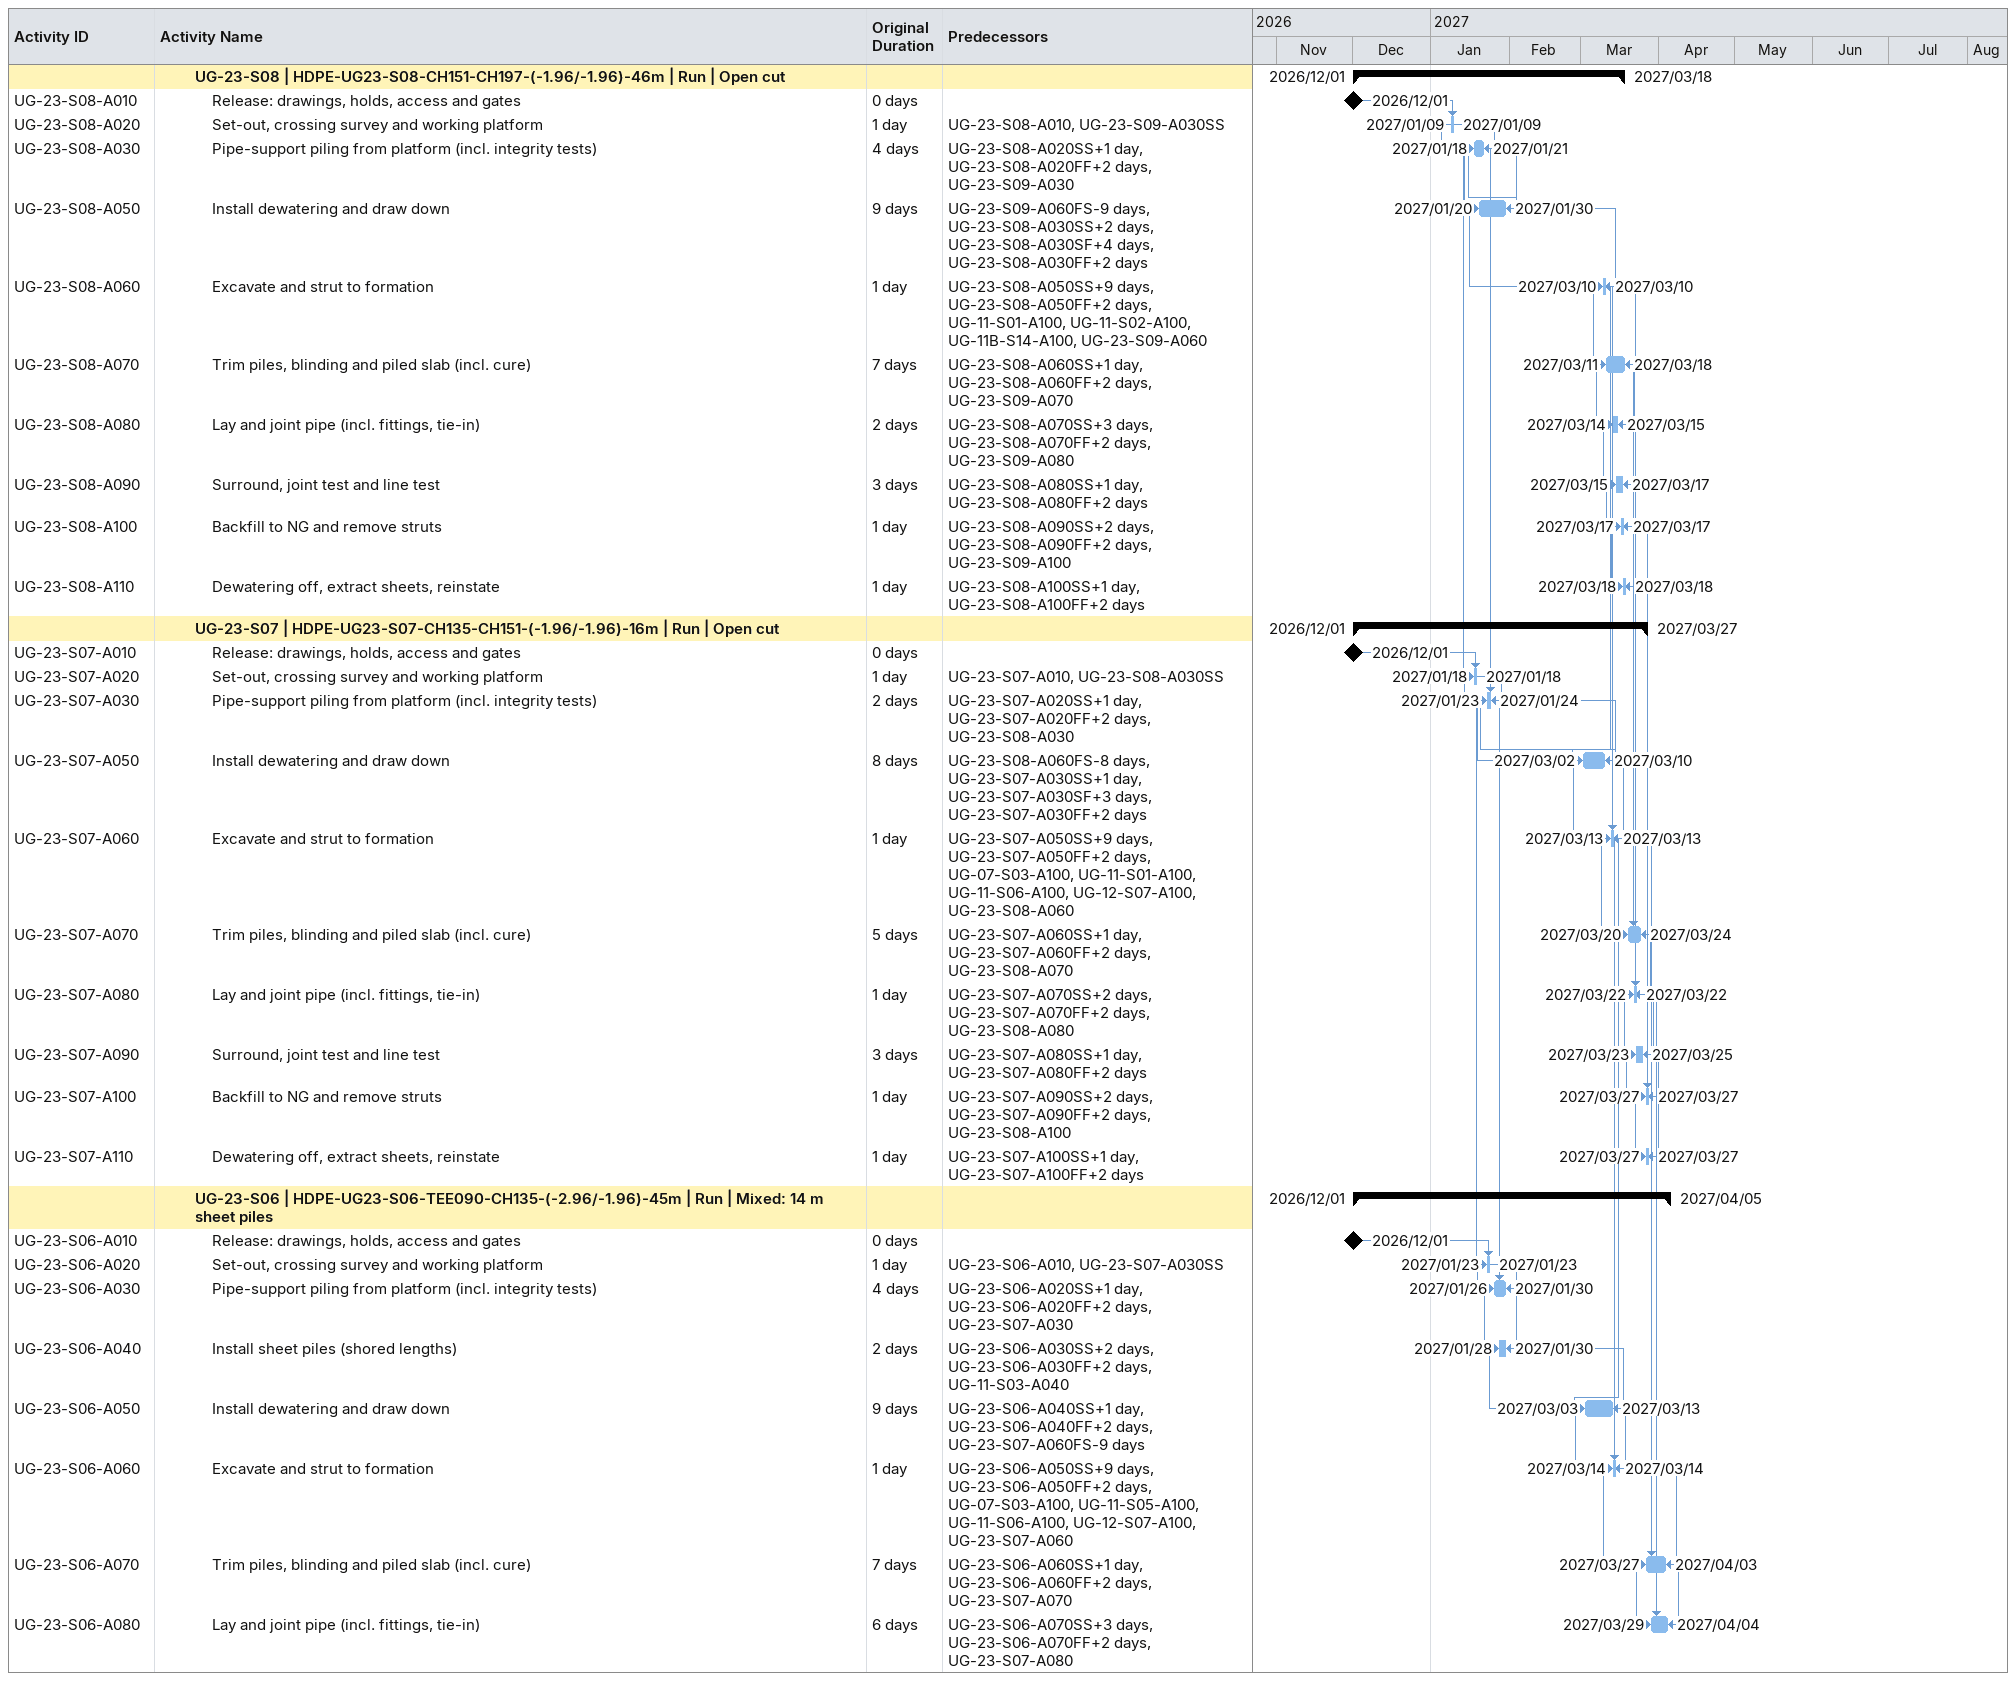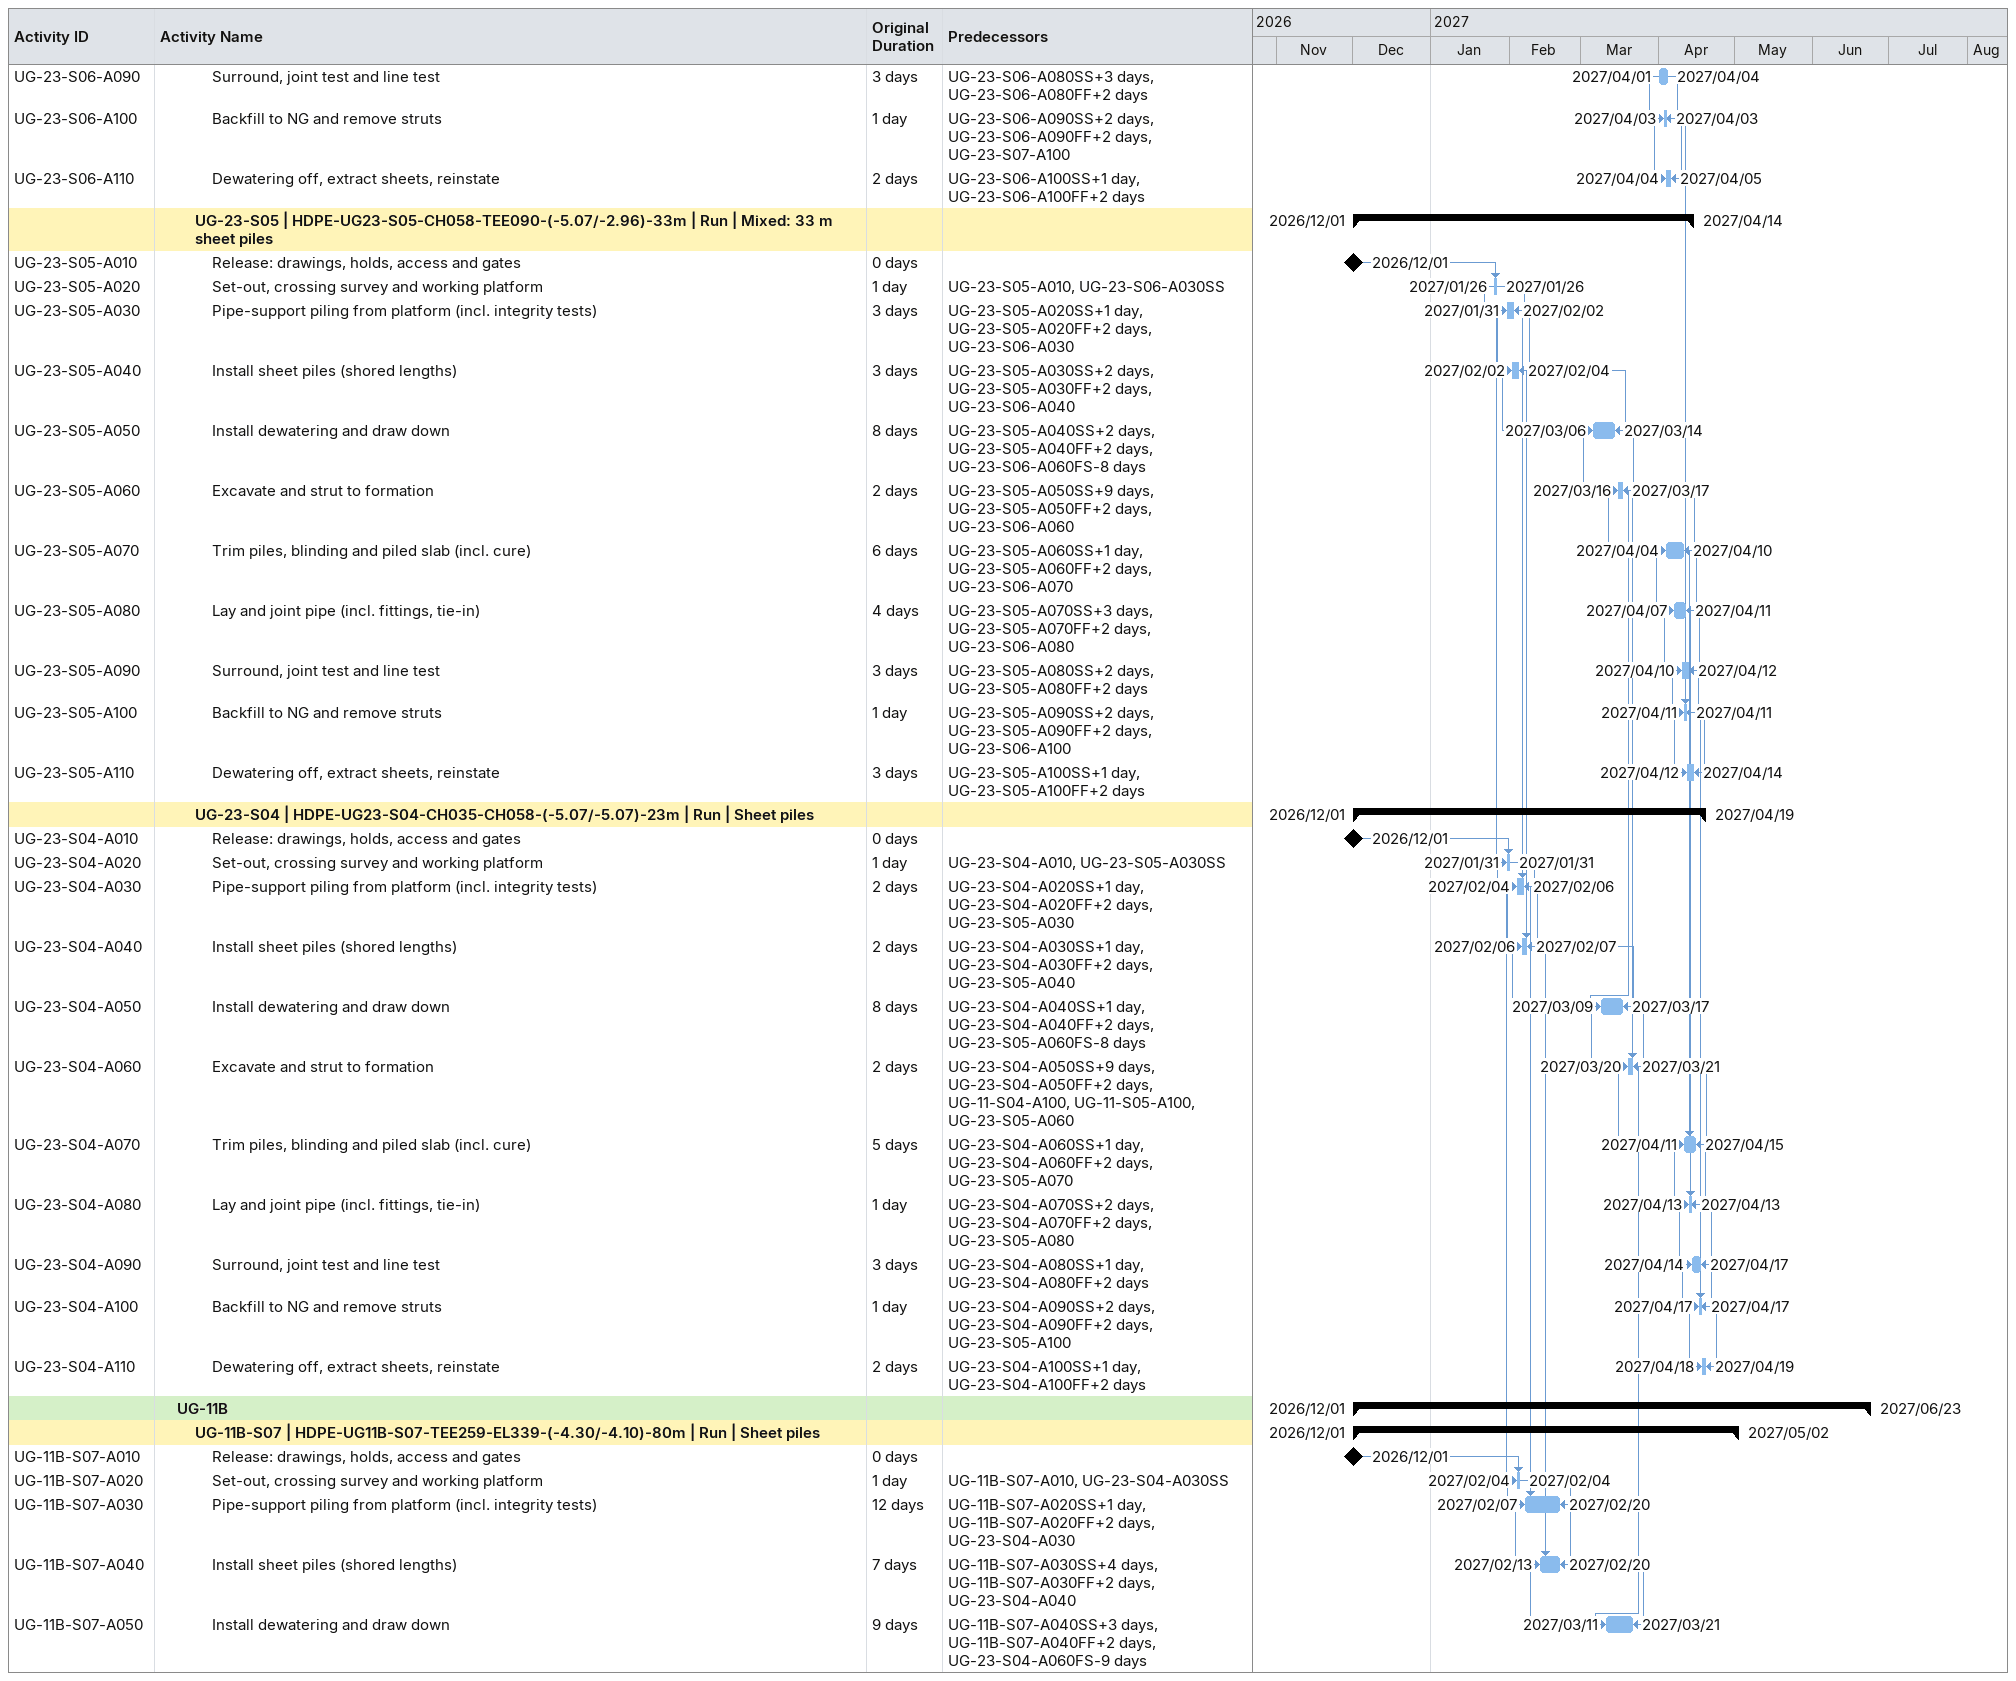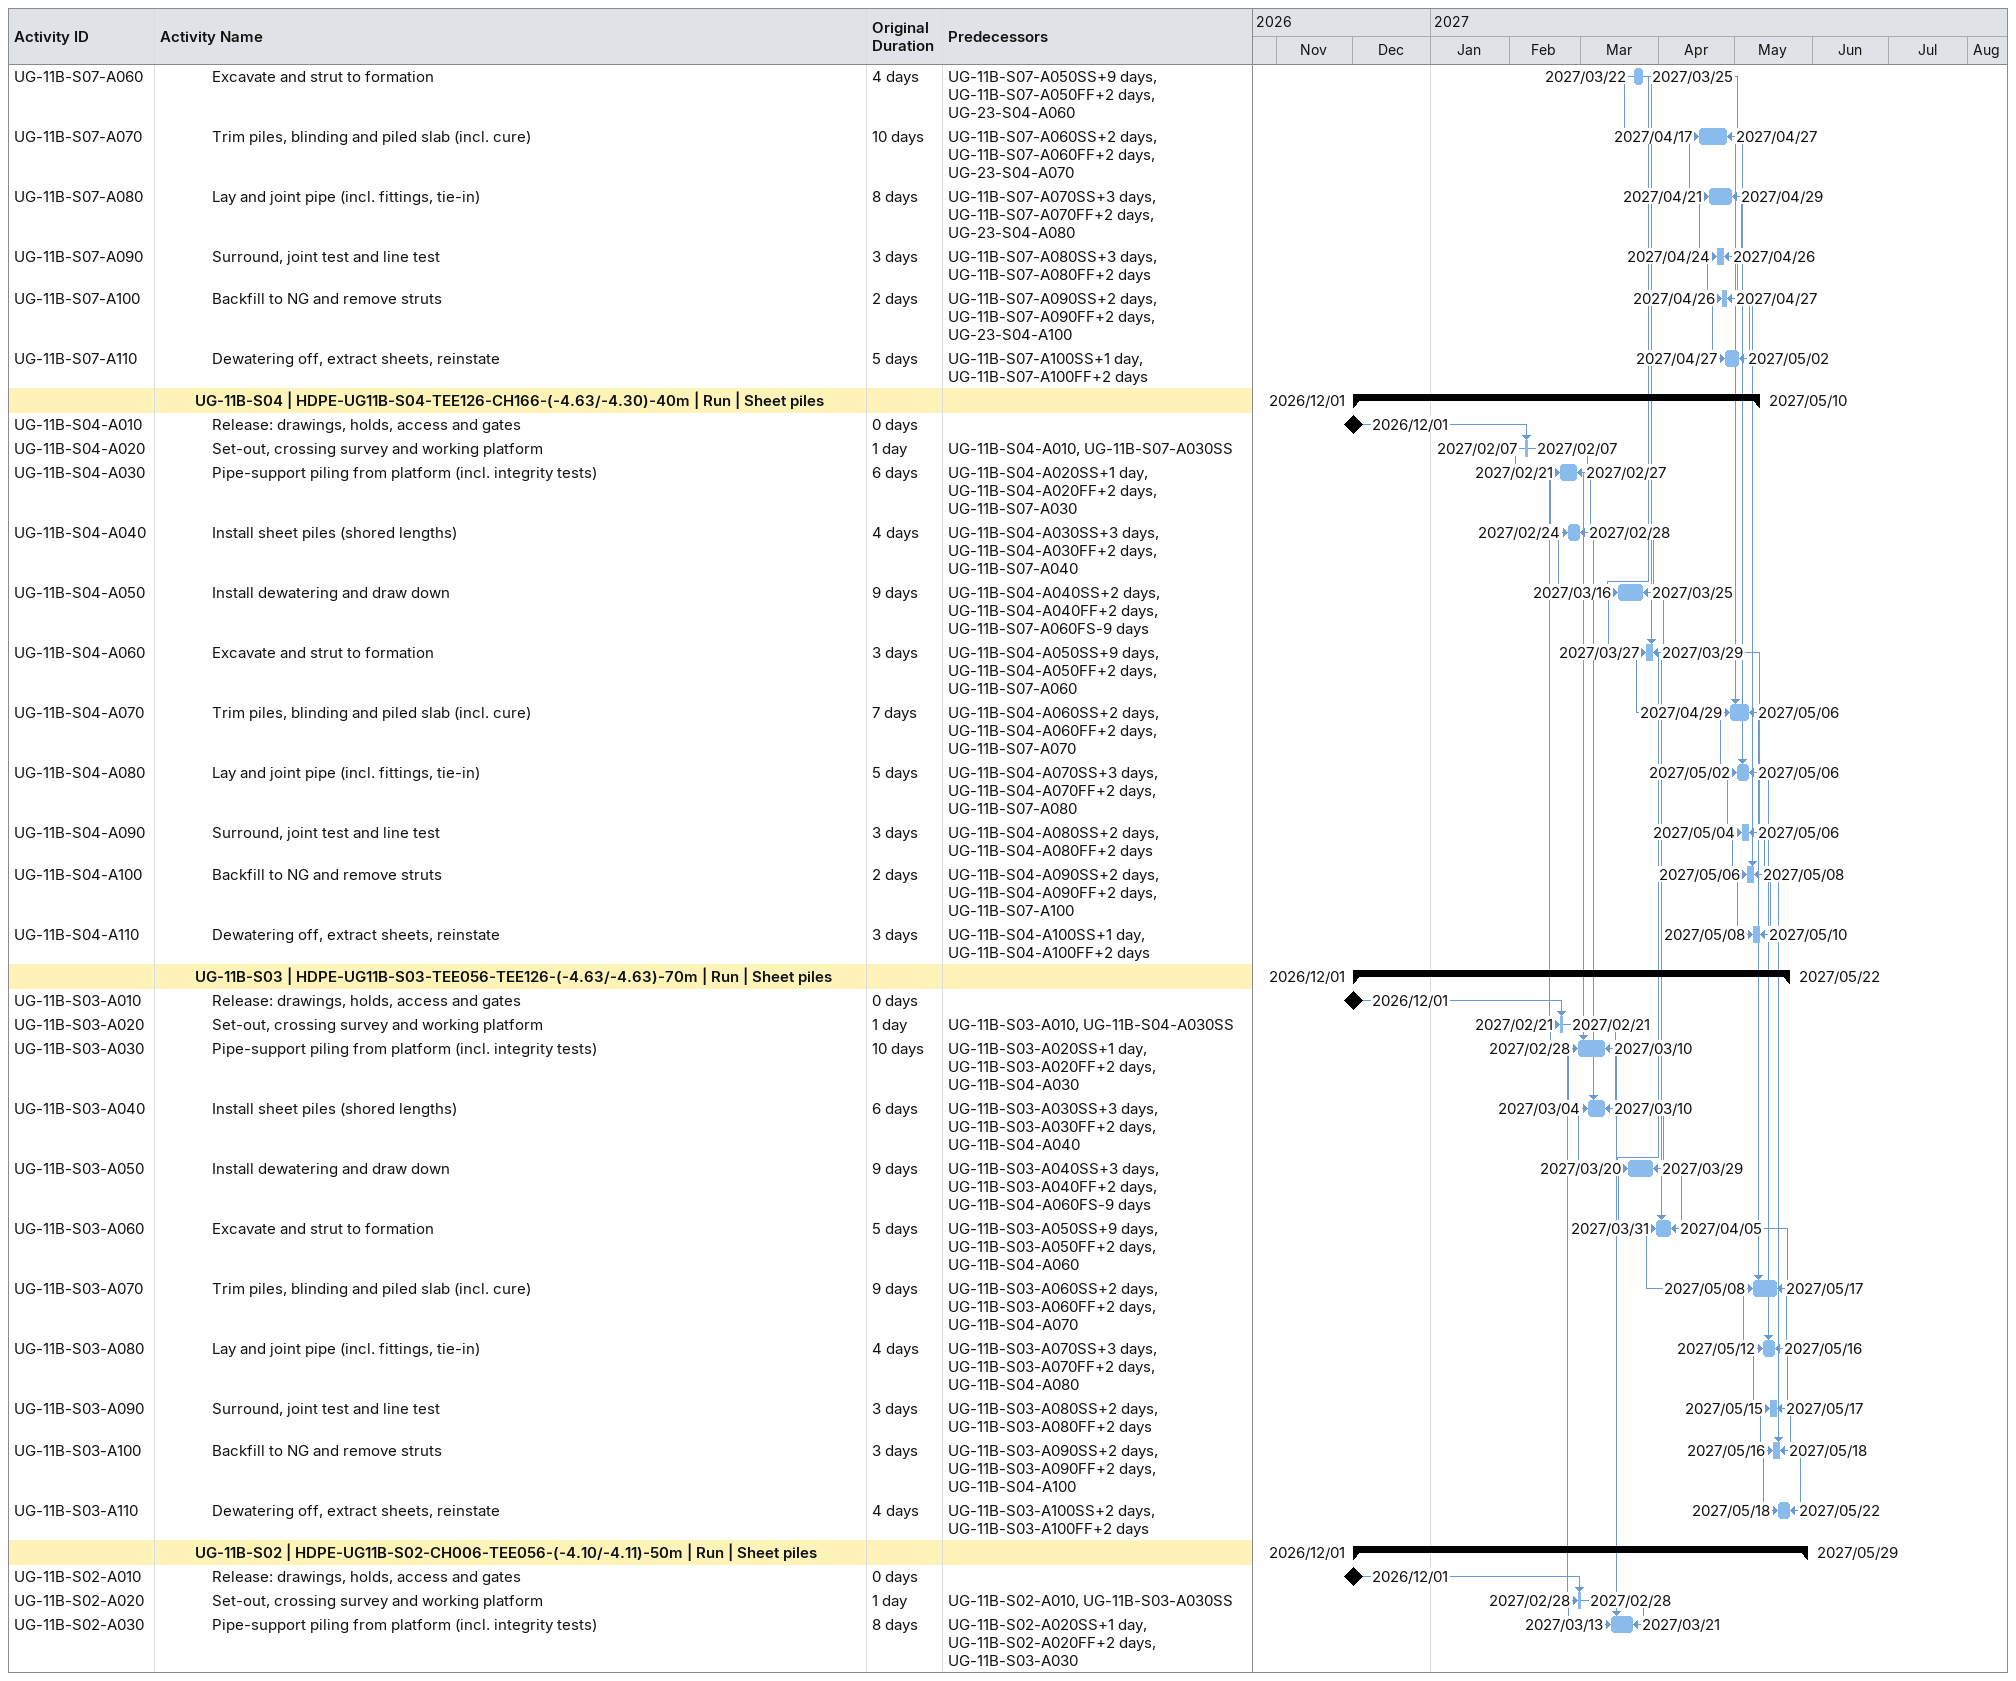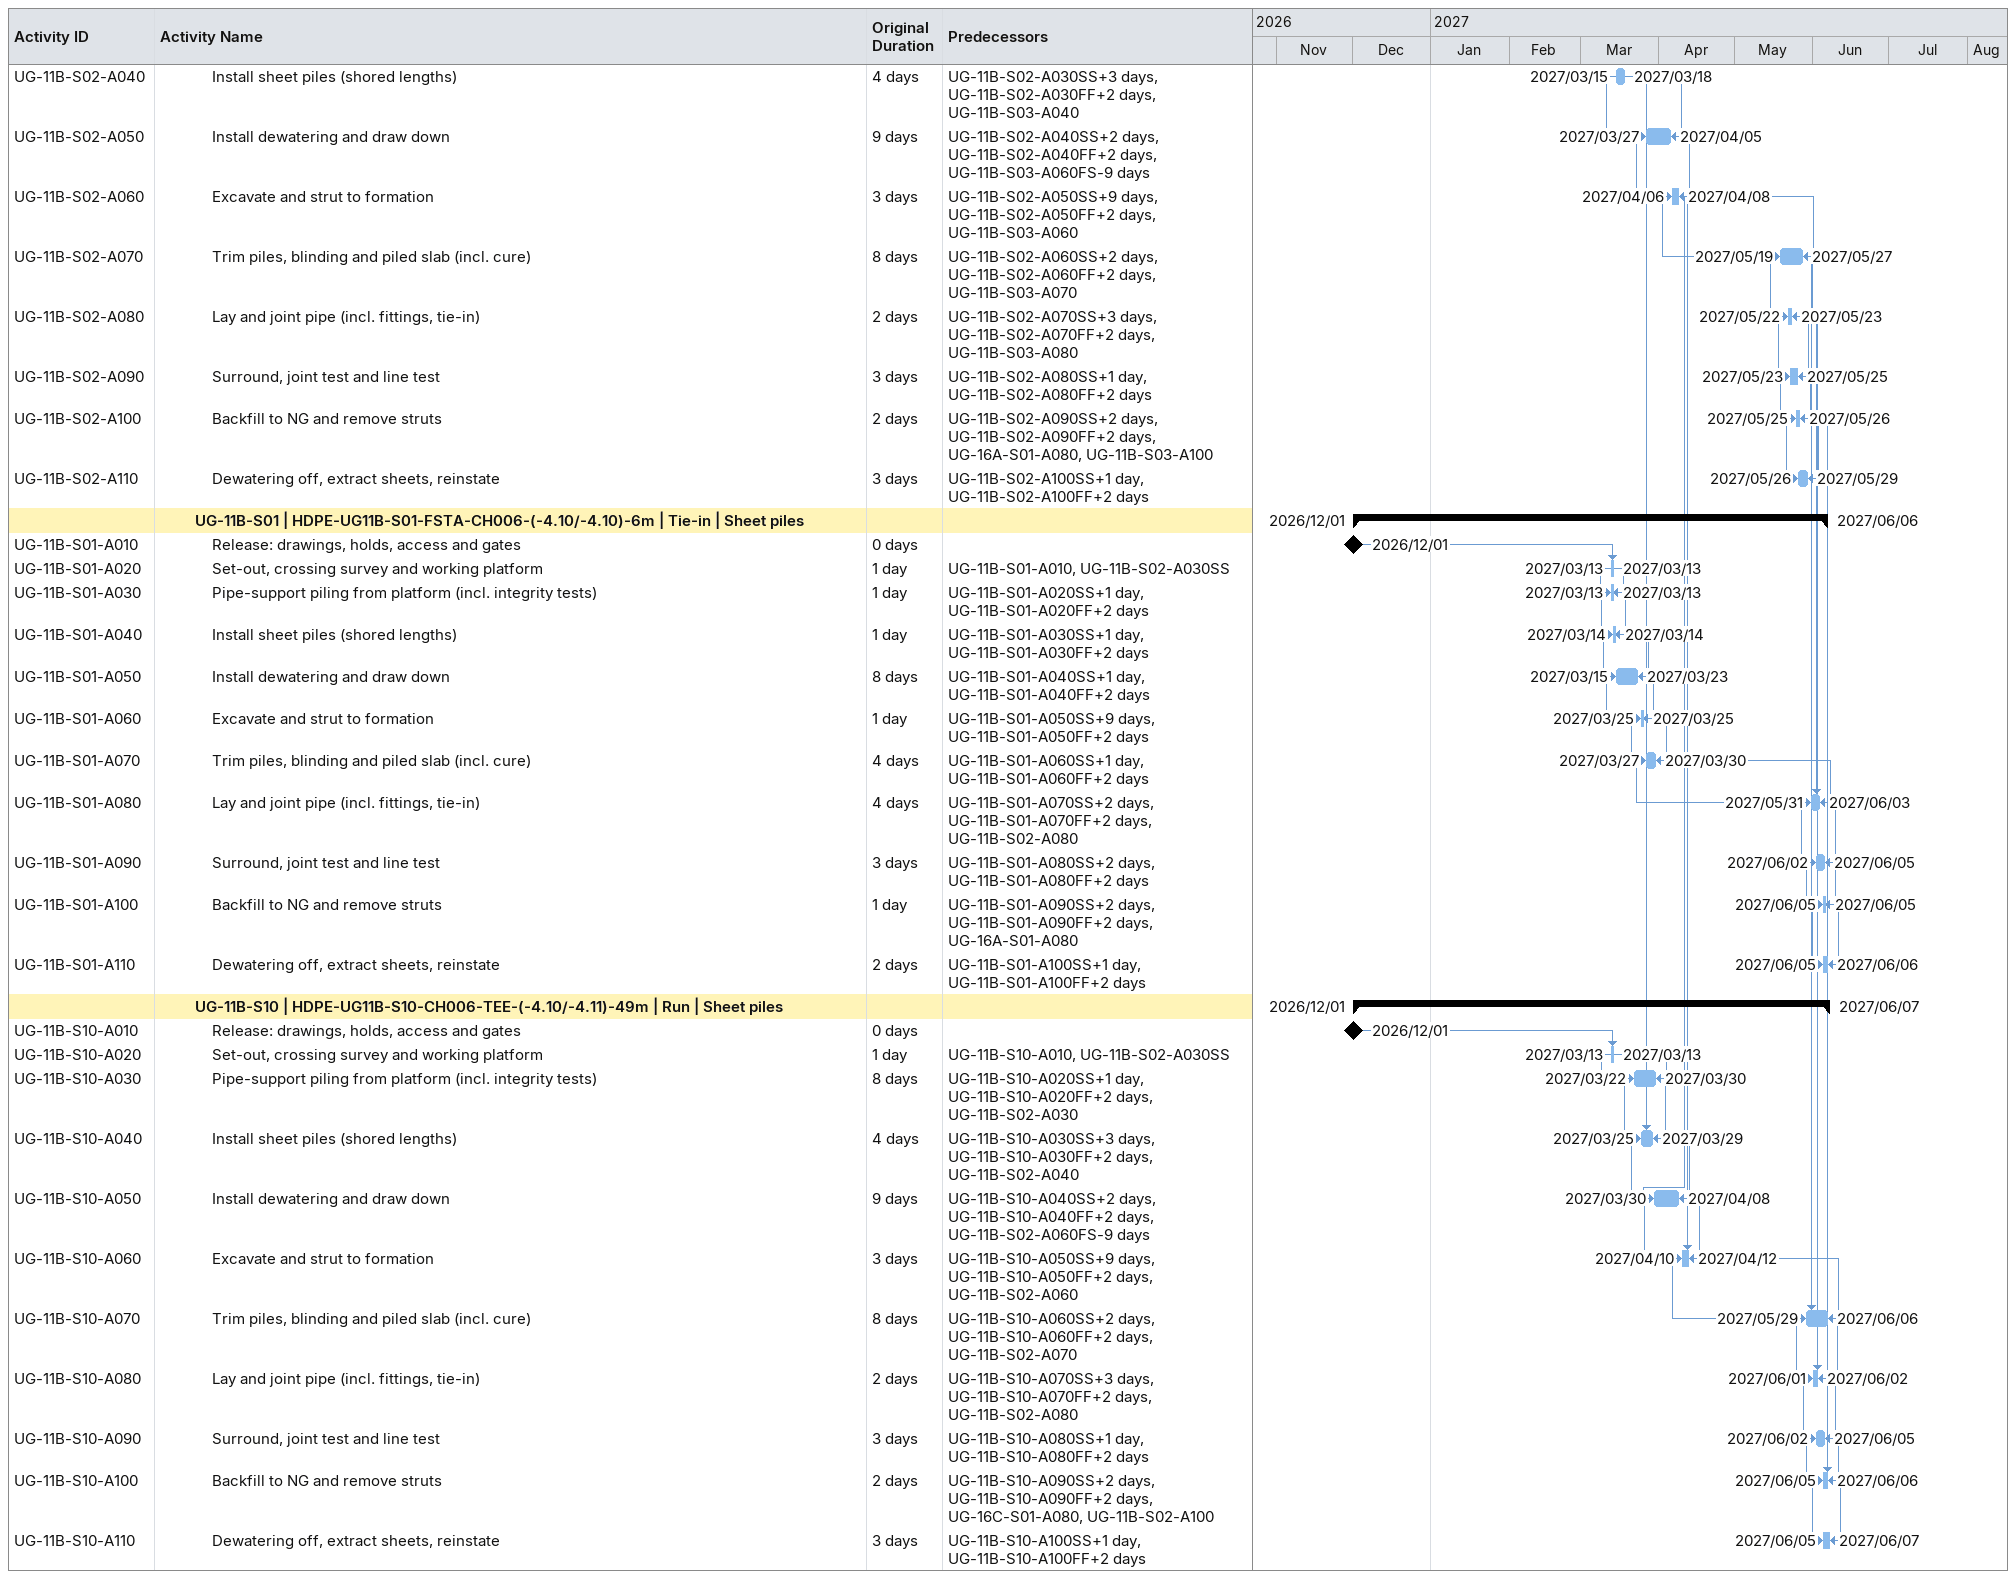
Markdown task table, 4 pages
| ID | Level | Task | Original duration | Start | Finish | Predecessors |
|---|---|---|---|---|---|---|
|  | 3 | **UG-23-S08 \| HDPE-UG23-S08-CH151-CH197-(-1.96/-1.96)-46m \| Run \| Open cut** |  | 2026-12-01 | 2027-03-18 |  |
| UG-23-S08-A010 | 4 | Release: drawings, holds, access and gates | 0d | 2026-12-01 | 2026-12-01 |  |
| UG-23-S08-A020 | 4 | Set-out, crossing survey and working platform | 1d | 2027-01-09 | 2027-01-09 | UG-23-S08-A010, UG-23-S09-A030SS |
| UG-23-S08-A030 | 4 | Pipe-support piling from platform (incl. integrity tests) | 4d | 2027-01-18 | 2027-01-21 | UG-23-S08-A020SS+1d, UG-23-S08-A020FF+2d, UG-23-S09-A030 |
| UG-23-S08-A050 | 4 | Install dewatering and draw down | 9d | 2027-01-20 | 2027-01-30 | UG-23-S09-A060FS-9d, UG-23-S08-A030SS+2d, UG-23-S08-A030SF+4d, UG-23-S08-A030FF+2d |
| UG-23-S08-A060 | 4 | Excavate and strut to formation | 1d | 2027-03-10 | 2027-03-10 | UG-23-S08-A050SS+9d, UG-23-S08-A050FF+2d, UG-11-S01-A100, UG-11-S02-A100, UG-11B-S14-A100, UG-23-S09-A060 |
| UG-23-S08-A070 | 4 | Trim piles, blinding and piled slab (incl. cure) | 7d | 2027-03-11 | 2027-03-18 | UG-23-S08-A060SS+1d, UG-23-S08-A060FF+2d, UG-23-S09-A070 |
| UG-23-S08-A080 | 4 | Lay and joint pipe (incl. fittings, tie-in) | 2d | 2027-03-14 | 2027-03-15 | UG-23-S08-A070SS+3d, UG-23-S08-A070FF+2d, UG-23-S09-A080 |
| UG-23-S08-A090 | 4 | Surround, joint test and line test | 3d | 2027-03-15 | 2027-03-17 | UG-23-S08-A080SS+1d, UG-23-S08-A080FF+2d |
| UG-23-S08-A100 | 4 | Backfill to NG and remove struts | 1d | 2027-03-17 | 2027-03-17 | UG-23-S08-A090SS+2d, UG-23-S08-A090FF+2d, UG-23-S09-A100 |
| UG-23-S08-A110 | 4 | Dewatering off, extract sheets, reinstate | 1d | 2027-03-18 | 2027-03-18 | UG-23-S08-A100SS+1d, UG-23-S08-A100FF+2d |
|  | 3 | **UG-23-S07 \| HDPE-UG23-S07-CH135-CH151-(-1.96/-1.96)-16m \| Run \| Open cut** |  | 2026-12-01 | 2027-03-27 |  |
| UG-23-S07-A010 | 4 | Release: drawings, holds, access and gates | 0d | 2026-12-01 | 2026-12-01 |  |
| UG-23-S07-A020 | 4 | Set-out, crossing survey and working platform | 1d | 2027-01-18 | 2027-01-18 | UG-23-S07-A010, UG-23-S08-A030SS |
| UG-23-S07-A030 | 4 | Pipe-support piling from platform (incl. integrity tests) | 2d | 2027-01-23 | 2027-01-24 | UG-23-S07-A020SS+1d, UG-23-S07-A020FF+2d, UG-23-S08-A030 |
| UG-23-S07-A050 | 4 | Install dewatering and draw down | 8d | 2027-03-02 | 2027-03-10 | UG-23-S08-A060FS-8d, UG-23-S07-A030SS+1d, UG-23-S07-A030SF+3d, UG-23-S07-A030FF+2d |
| UG-23-S07-A060 | 4 | Excavate and strut to formation | 1d | 2027-03-13 | 2027-03-13 | UG-23-S07-A050SS+9d, UG-23-S07-A050FF+2d, UG-07-S03-A100, UG-11-S01-A100, UG-11-S06-A100, UG-12-S07-A100, UG-23-S08-A060 |
| UG-23-S07-A070 | 4 | Trim piles, blinding and piled slab (incl. cure) | 5d | 2027-03-20 | 2027-03-24 | UG-23-S07-A060SS+1d, UG-23-S07-A060FF+2d, UG-23-S08-A070 |
| UG-23-S07-A080 | 4 | Lay and joint pipe (incl. fittings, tie-in) | 1d | 2027-03-22 | 2027-03-22 | UG-23-S07-A070SS+2d, UG-23-S07-A070FF+2d, UG-23-S08-A080 |
| UG-23-S07-A090 | 4 | Surround, joint test and line test | 3d | 2027-03-23 | 2027-03-25 | UG-23-S07-A080SS+1d, UG-23-S07-A080FF+2d |
| UG-23-S07-A100 | 4 | Backfill to NG and remove struts | 1d | 2027-03-27 | 2027-03-27 | UG-23-S07-A090SS+2d, UG-23-S07-A090FF+2d, UG-23-S08-A100 |
| UG-23-S07-A110 | 4 | Dewatering off, extract sheets, reinstate | 1d | 2027-03-27 | 2027-03-27 | UG-23-S07-A100SS+1d, UG-23-S07-A100FF+2d |
|  | 3 | **UG-23-S06 \| HDPE-UG23-S06-TEE090-CH135-(-2.96/-1.96)-45m \| Run \| Mixed: 14 m sheet piles** |  | 2026-12-01 | 2027-04-05 |  |
| UG-23-S06-A010 | 4 | Release: drawings, holds, access and gates | 0d | 2026-12-01 | 2026-12-01 |  |
| UG-23-S06-A020 | 4 | Set-out, crossing survey and working platform | 1d | 2027-01-23 | 2027-01-23 | UG-23-S06-A010, UG-23-S07-A030SS |
| UG-23-S06-A030 | 4 | Pipe-support piling from platform (incl. integrity tests) | 4d | 2027-01-26 | 2027-01-30 | UG-23-S06-A020SS+1d, UG-23-S06-A020FF+2d, UG-23-S07-A030 |
| UG-23-S06-A040 | 4 | Install sheet piles (shored lengths) | 2d | 2027-01-28 | 2027-01-30 | UG-23-S06-A030SS+2d, UG-23-S06-A030FF+2d, UG-11-S03-A040 |
| UG-23-S06-A050 | 4 | Install dewatering and draw down | 9d | 2027-03-03 | 2027-03-13 | UG-23-S06-A040SS+1d, UG-23-S06-A040FF+2d, UG-23-S07-A060FS-9d |
| UG-23-S06-A060 | 4 | Excavate and strut to formation | 1d | 2027-03-14 | 2027-03-14 | UG-23-S06-A050SS+9d, UG-23-S06-A050FF+2d, UG-07-S03-A100, UG-11-S05-A100, UG-11-S06-A100, UG-12-S07-A100, UG-23-S07-A060 |
| UG-23-S06-A070 | 4 | Trim piles, blinding and piled slab (incl. cure) | 7d | 2027-03-27 | 2027-04-03 | UG-23-S06-A060SS+1d, UG-23-S06-A060FF+2d, UG-23-S07-A070 |
| UG-23-S06-A080 | 4 | Lay and joint pipe (incl. fittings, tie-in) | 6d | 2027-03-29 | 2027-04-04 | UG-23-S06-A070SS+3d, UG-23-S06-A070FF+2d, UG-23-S07-A080 |
| UG-23-S06-A090 | 4 | Surround, joint test and line test | 3d | 2027-04-01 | 2027-04-04 | UG-23-S06-A080SS+3d, UG-23-S06-A080FF+2d |
| UG-23-S06-A100 | 4 | Backfill to NG and remove struts | 1d | 2027-04-03 | 2027-04-03 | UG-23-S06-A090SS+2d, UG-23-S06-A090FF+2d, UG-23-S07-A100 |
| UG-23-S06-A110 | 4 | Dewatering off, extract sheets, reinstate | 2d | 2027-04-04 | 2027-04-05 | UG-23-S06-A100SS+1d, UG-23-S06-A100FF+2d |
|  | 3 | **UG-23-S05 \| HDPE-UG23-S05-CH058-TEE090-(-5.07/-2.96)-33m \| Run \| Mixed: 33 m sheet piles** |  | 2026-12-01 | 2027-04-14 |  |
| UG-23-S05-A010 | 4 | Release: drawings, holds, access and gates | 0d | 2026-12-01 | 2026-12-01 |  |
| UG-23-S05-A020 | 4 | Set-out, crossing survey and working platform | 1d | 2027-01-26 | 2027-01-26 | UG-23-S05-A010, UG-23-S06-A030SS |
| UG-23-S05-A030 | 4 | Pipe-support piling from platform (incl. integrity tests) | 3d | 2027-01-31 | 2027-02-02 | UG-23-S05-A020SS+1d, UG-23-S05-A020FF+2d, UG-23-S06-A030 |
| UG-23-S05-A040 | 4 | Install sheet piles (shored lengths) | 3d | 2027-02-02 | 2027-02-04 | UG-23-S05-A030SS+2d, UG-23-S05-A030FF+2d, UG-23-S06-A040 |
| UG-23-S05-A050 | 4 | Install dewatering and draw down | 8d | 2027-03-06 | 2027-03-14 | UG-23-S05-A040SS+2d, UG-23-S05-A040FF+2d, UG-23-S06-A060FS-8d |
| UG-23-S05-A060 | 4 | Excavate and strut to formation | 2d | 2027-03-16 | 2027-03-17 | UG-23-S05-A050SS+9d, UG-23-S05-A050FF+2d, UG-23-S06-A060 |
| UG-23-S05-A070 | 4 | Trim piles, blinding and piled slab (incl. cure) | 6d | 2027-04-04 | 2027-04-10 | UG-23-S05-A060SS+1d, UG-23-S05-A060FF+2d, UG-23-S06-A070 |
| UG-23-S05-A080 | 4 | Lay and joint pipe (incl. fittings, tie-in) | 4d | 2027-04-07 | 2027-04-11 | UG-23-S05-A070SS+3d, UG-23-S05-A070FF+2d, UG-23-S06-A080 |
| UG-23-S05-A090 | 4 | Surround, joint test and line test | 3d | 2027-04-10 | 2027-04-12 | UG-23-S05-A080SS+2d, UG-23-S05-A080FF+2d |
| UG-23-S05-A100 | 4 | Backfill to NG and remove struts | 1d | 2027-04-11 | 2027-04-11 | UG-23-S05-A090SS+2d, UG-23-S05-A090FF+2d, UG-23-S06-A100 |
| UG-23-S05-A110 | 4 | Dewatering off, extract sheets, reinstate | 3d | 2027-04-12 | 2027-04-14 | UG-23-S05-A100SS+1d, UG-23-S05-A100FF+2d |
|  | 3 | **UG-23-S04 \| HDPE-UG23-S04-CH035-CH058-(-5.07/-5.07)-23m \| Run \| Sheet piles** |  | 2026-12-01 | 2027-04-19 |  |
| UG-23-S04-A010 | 4 | Release: drawings, holds, access and gates | 0d | 2026-12-01 | 2026-12-01 |  |
| UG-23-S04-A020 | 4 | Set-out, crossing survey and working platform | 1d | 2027-01-31 | 2027-01-31 | UG-23-S04-A010, UG-23-S05-A030SS |
| UG-23-S04-A030 | 4 | Pipe-support piling from platform (incl. integrity tests) | 2d | 2027-02-04 | 2027-02-06 | UG-23-S04-A020SS+1d, UG-23-S04-A020FF+2d, UG-23-S05-A030 |
| UG-23-S04-A040 | 4 | Install sheet piles (shored lengths) | 2d | 2027-02-06 | 2027-02-07 | UG-23-S04-A030SS+1d, UG-23-S04-A030FF+2d, UG-23-S05-A040 |
| UG-23-S04-A050 | 4 | Install dewatering and draw down | 8d | 2027-03-09 | 2027-03-17 | UG-23-S04-A040SS+1d, UG-23-S04-A040FF+2d, UG-23-S05-A060FS-8d |
| UG-23-S04-A060 | 4 | Excavate and strut to formation | 2d | 2027-03-20 | 2027-03-21 | UG-23-S04-A050SS+9d, UG-23-S04-A050FF+2d, UG-11-S04-A100, UG-11-S05-A100, UG-23-S05-A060 |
| UG-23-S04-A070 | 4 | Trim piles, blinding and piled slab (incl. cure) | 5d | 2027-04-11 | 2027-04-15 | UG-23-S04-A060SS+1d, UG-23-S04-A060FF+2d, UG-23-S05-A070 |
| UG-23-S04-A080 | 4 | Lay and joint pipe (incl. fittings, tie-in) | 1d | 2027-04-13 | 2027-04-13 | UG-23-S04-A070SS+2d, UG-23-S04-A070FF+2d, UG-23-S05-A080 |
| UG-23-S04-A090 | 4 | Surround, joint test and line test | 3d | 2027-04-14 | 2027-04-17 | UG-23-S04-A080SS+1d, UG-23-S04-A080FF+2d |
| UG-23-S04-A100 | 4 | Backfill to NG and remove struts | 1d | 2027-04-17 | 2027-04-17 | UG-23-S04-A090SS+2d, UG-23-S04-A090FF+2d, UG-23-S05-A100 |
| UG-23-S04-A110 | 4 | Dewatering off, extract sheets, reinstate | 2d | 2027-04-18 | 2027-04-19 | UG-23-S04-A100SS+1d, UG-23-S04-A100FF+2d |
|  | 2 | **UG-11B** |  | 2026-12-01 | 2027-06-23 |  |
|  | 3 | **UG-11B-S07 \| HDPE-UG11B-S07-TEE259-EL339-(-4.30/-4.10)-80m \| Run \| Sheet piles** |  | 2026-12-01 | 2027-05-02 |  |
| UG-11B-S07-A010 | 4 | Release: drawings, holds, access and gates | 0d | 2026-12-01 | 2026-12-01 |  |
| UG-11B-S07-A020 | 4 | Set-out, crossing survey and working platform | 1d | 2027-02-04 | 2027-02-04 | UG-11B-S07-A010, UG-23-S04-A030SS |
| UG-11B-S07-A030 | 4 | Pipe-support piling from platform (incl. integrity tests) | 12d | 2027-02-07 | 2027-02-20 | UG-11B-S07-A020SS+1d, UG-11B-S07-A020FF+2d, UG-23-S04-A030 |
| UG-11B-S07-A040 | 4 | Install sheet piles (shored lengths) | 7d | 2027-02-13 | 2027-02-20 | UG-11B-S07-A030SS+4d, UG-11B-S07-A030FF+2d, UG-23-S04-A040 |
| UG-11B-S07-A050 | 4 | Install dewatering and draw down | 9d | 2027-03-11 | 2027-03-21 | UG-11B-S07-A040SS+3d, UG-11B-S07-A040FF+2d, UG-23-S04-A060FS-9d |
| UG-11B-S07-A060 | 4 | Excavate and strut to formation | 4d | 2027-03-22 | 2027-03-25 | UG-11B-S07-A050SS+9d, UG-11B-S07-A050FF+2d, UG-23-S04-A060 |
| UG-11B-S07-A070 | 4 | Trim piles, blinding and piled slab (incl. cure) | 10d | 2027-04-17 | 2027-04-27 | UG-11B-S07-A060SS+2d, UG-11B-S07-A060FF+2d, UG-23-S04-A070 |
| UG-11B-S07-A080 | 4 | Lay and joint pipe (incl. fittings, tie-in) | 8d | 2027-04-21 | 2027-04-29 | UG-11B-S07-A070SS+3d, UG-11B-S07-A070FF+2d, UG-23-S04-A080 |
| UG-11B-S07-A090 | 4 | Surround, joint test and line test | 3d | 2027-04-24 | 2027-04-26 | UG-11B-S07-A080SS+3d, UG-11B-S07-A080FF+2d |
| UG-11B-S07-A100 | 4 | Backfill to NG and remove struts | 2d | 2027-04-26 | 2027-04-27 | UG-11B-S07-A090SS+2d, UG-11B-S07-A090FF+2d, UG-23-S04-A100 |
| UG-11B-S07-A110 | 4 | Dewatering off, extract sheets, reinstate | 5d | 2027-04-27 | 2027-05-02 | UG-11B-S07-A100SS+1d, UG-11B-S07-A100FF+2d |
|  | 3 | **UG-11B-S04 \| HDPE-UG11B-S04-TEE126-CH166-(-4.63/-4.30)-40m \| Run \| Sheet piles** |  | 2026-12-01 | 2027-05-10 |  |
| UG-11B-S04-A010 | 4 | Release: drawings, holds, access and gates | 0d | 2026-12-01 | 2026-12-01 |  |
| UG-11B-S04-A020 | 4 | Set-out, crossing survey and working platform | 1d | 2027-02-07 | 2027-02-07 | UG-11B-S04-A010, UG-11B-S07-A030SS |
| UG-11B-S04-A030 | 4 | Pipe-support piling from platform (incl. integrity tests) | 6d | 2027-02-21 | 2027-02-27 | UG-11B-S04-A020SS+1d, UG-11B-S04-A020FF+2d, UG-11B-S07-A030 |
| UG-11B-S04-A040 | 4 | Install sheet piles (shored lengths) | 4d | 2027-02-24 | 2027-02-28 | UG-11B-S04-A030SS+3d, UG-11B-S04-A030FF+2d, UG-11B-S07-A040 |
| UG-11B-S04-A050 | 4 | Install dewatering and draw down | 9d | 2027-03-16 | 2027-03-25 | UG-11B-S04-A040SS+2d, UG-11B-S04-A040FF+2d, UG-11B-S07-A060FS-9d |
| UG-11B-S04-A060 | 4 | Excavate and strut to formation | 3d | 2027-03-27 | 2027-03-29 | UG-11B-S04-A050SS+9d, UG-11B-S04-A050FF+2d, UG-11B-S07-A060 |
| UG-11B-S04-A070 | 4 | Trim piles, blinding and piled slab (incl. cure) | 7d | 2027-04-29 | 2027-05-06 | UG-11B-S04-A060SS+2d, UG-11B-S04-A060FF+2d, UG-11B-S07-A070 |
| UG-11B-S04-A080 | 4 | Lay and joint pipe (incl. fittings, tie-in) | 5d | 2027-05-02 | 2027-05-06 | UG-11B-S04-A070SS+3d, UG-11B-S04-A070FF+2d, UG-11B-S07-A080 |
| UG-11B-S04-A090 | 4 | Surround, joint test and line test | 3d | 2027-05-04 | 2027-05-06 | UG-11B-S04-A080SS+2d, UG-11B-S04-A080FF+2d |
| UG-11B-S04-A100 | 4 | Backfill to NG and remove struts | 2d | 2027-05-06 | 2027-05-08 | UG-11B-S04-A090SS+2d, UG-11B-S04-A090FF+2d, UG-11B-S07-A100 |
| UG-11B-S04-A110 | 4 | Dewatering off, extract sheets, reinstate | 3d | 2027-05-08 | 2027-05-10 | UG-11B-S04-A100SS+1d, UG-11B-S04-A100FF+2d |
|  | 3 | **UG-11B-S03 \| HDPE-UG11B-S03-TEE056-TEE126-(-4.63/-4.63)-70m \| Run \| Sheet piles** |  | 2026-12-01 | 2027-05-22 |  |
| UG-11B-S03-A010 | 4 | Release: drawings, holds, access and gates | 0d | 2026-12-01 | 2026-12-01 |  |
| UG-11B-S03-A020 | 4 | Set-out, crossing survey and working platform | 1d | 2027-02-21 | 2027-02-21 | UG-11B-S03-A010, UG-11B-S04-A030SS |
| UG-11B-S03-A030 | 4 | Pipe-support piling from platform (incl. integrity tests) | 10d | 2027-02-28 | 2027-03-10 | UG-11B-S03-A020SS+1d, UG-11B-S03-A020FF+2d, UG-11B-S04-A030 |
| UG-11B-S03-A040 | 4 | Install sheet piles (shored lengths) | 6d | 2027-03-04 | 2027-03-10 | UG-11B-S03-A030SS+3d, UG-11B-S03-A030FF+2d, UG-11B-S04-A040 |
| UG-11B-S03-A050 | 4 | Install dewatering and draw down | 9d | 2027-03-20 | 2027-03-29 | UG-11B-S03-A040SS+3d, UG-11B-S03-A040FF+2d, UG-11B-S04-A060FS-9d |
| UG-11B-S03-A060 | 4 | Excavate and strut to formation | 5d | 2027-03-31 | 2027-04-05 | UG-11B-S03-A050SS+9d, UG-11B-S03-A050FF+2d, UG-11B-S04-A060 |
| UG-11B-S03-A070 | 4 | Trim piles, blinding and piled slab (incl. cure) | 9d | 2027-05-08 | 2027-05-17 | UG-11B-S03-A060SS+2d, UG-11B-S03-A060FF+2d, UG-11B-S04-A070 |
| UG-11B-S03-A080 | 4 | Lay and joint pipe (incl. fittings, tie-in) | 4d | 2027-05-12 | 2027-05-16 | UG-11B-S03-A070SS+3d, UG-11B-S03-A070FF+2d, UG-11B-S04-A080 |
| UG-11B-S03-A090 | 4 | Surround, joint test and line test | 3d | 2027-05-15 | 2027-05-17 | UG-11B-S03-A080SS+2d, UG-11B-S03-A080FF+2d |
| UG-11B-S03-A100 | 4 | Backfill to NG and remove struts | 3d | 2027-05-16 | 2027-05-18 | UG-11B-S03-A090SS+2d, UG-11B-S03-A090FF+2d, UG-11B-S04-A100 |
| UG-11B-S03-A110 | 4 | Dewatering off, extract sheets, reinstate | 4d | 2027-05-18 | 2027-05-22 | UG-11B-S03-A100SS+2d, UG-11B-S03-A100FF+2d |
|  | 3 | **UG-11B-S02 \| HDPE-UG11B-S02-CH006-TEE056-(-4.10/-4.11)-50m \| Run \| Sheet piles** |  | 2026-12-01 | 2027-05-29 |  |
| UG-11B-S02-A010 | 4 | Release: drawings, holds, access and gates | 0d | 2026-12-01 | 2026-12-01 |  |
| UG-11B-S02-A020 | 4 | Set-out, crossing survey and working platform | 1d | 2027-02-28 | 2027-02-28 | UG-11B-S02-A010, UG-11B-S03-A030SS |
| UG-11B-S02-A030 | 4 | Pipe-support piling from platform (incl. integrity tests) | 8d | 2027-03-13 | 2027-03-21 | UG-11B-S02-A020SS+1d, UG-11B-S02-A020FF+2d, UG-11B-S03-A030 |
| UG-11B-S02-A040 | 4 | Install sheet piles (shored lengths) | 4d | 2027-03-15 | 2027-03-18 | UG-11B-S02-A030SS+3d, UG-11B-S02-A030FF+2d, UG-11B-S03-A040 |
| UG-11B-S02-A050 | 4 | Install dewatering and draw down | 9d | 2027-03-27 | 2027-04-05 | UG-11B-S02-A040SS+2d, UG-11B-S02-A040FF+2d, UG-11B-S03-A060FS-9d |
| UG-11B-S02-A060 | 4 | Excavate and strut to formation | 3d | 2027-04-06 | 2027-04-08 | UG-11B-S02-A050SS+9d, UG-11B-S02-A050FF+2d, UG-11B-S03-A060 |
| UG-11B-S02-A070 | 4 | Trim piles, blinding and piled slab (incl. cure) | 8d | 2027-05-19 | 2027-05-27 | UG-11B-S02-A060SS+2d, UG-11B-S02-A060FF+2d, UG-11B-S03-A070 |
| UG-11B-S02-A080 | 4 | Lay and joint pipe (incl. fittings, tie-in) | 2d | 2027-05-22 | 2027-05-23 | UG-11B-S02-A070SS+3d, UG-11B-S02-A070FF+2d, UG-11B-S03-A080 |
| UG-11B-S02-A090 | 4 | Surround, joint test and line test | 3d | 2027-05-23 | 2027-05-25 | UG-11B-S02-A080SS+1d, UG-11B-S02-A080FF+2d |
| UG-11B-S02-A100 | 4 | Backfill to NG and remove struts | 2d | 2027-05-25 | 2027-05-26 | UG-11B-S02-A090SS+2d, UG-11B-S02-A090FF+2d, UG-16A-S01-A080, UG-11B-S03-A100 |
| UG-11B-S02-A110 | 4 | Dewatering off, extract sheets, reinstate | 3d | 2027-05-26 | 2027-05-29 | UG-11B-S02-A100SS+1d, UG-11B-S02-A100FF+2d |
|  | 3 | **UG-11B-S01 \| HDPE-UG11B-S01-FSTA-CH006-(-4.10/-4.10)-6m \| Tie-in \| Sheet piles** |  | 2026-12-01 | 2027-06-06 |  |
| UG-11B-S01-A010 | 4 | Release: drawings, holds, access and gates | 0d | 2026-12-01 | 2026-12-01 |  |
| UG-11B-S01-A020 | 4 | Set-out, crossing survey and working platform | 1d | 2027-03-13 | 2027-03-13 | UG-11B-S01-A010, UG-11B-S02-A030SS |
| UG-11B-S01-A030 | 4 | Pipe-support piling from platform (incl. integrity tests) | 1d | 2027-03-13 | 2027-03-13 | UG-11B-S01-A020SS+1d, UG-11B-S01-A020FF+2d |
| UG-11B-S01-A040 | 4 | Install sheet piles (shored lengths) | 1d | 2027-03-14 | 2027-03-14 | UG-11B-S01-A030SS+1d, UG-11B-S01-A030FF+2d |
| UG-11B-S01-A050 | 4 | Install dewatering and draw down | 8d | 2027-03-15 | 2027-03-23 | UG-11B-S01-A040SS+1d, UG-11B-S01-A040FF+2d |
| UG-11B-S01-A060 | 4 | Excavate and strut to formation | 1d | 2027-03-25 | 2027-03-25 | UG-11B-S01-A050SS+9d, UG-11B-S01-A050FF+2d |
| UG-11B-S01-A070 | 4 | Trim piles, blinding and piled slab (incl. cure) | 4d | 2027-03-27 | 2027-03-30 | UG-11B-S01-A060SS+1d, UG-11B-S01-A060FF+2d |
| UG-11B-S01-A080 | 4 | Lay and joint pipe (incl. fittings, tie-in) | 4d | 2027-05-31 | 2027-06-03 | UG-11B-S01-A070SS+2d, UG-11B-S01-A070FF+2d, UG-11B-S02-A080 |
| UG-11B-S01-A090 | 4 | Surround, joint test and line test | 3d | 2027-06-02 | 2027-06-05 | UG-11B-S01-A080SS+2d, UG-11B-S01-A080FF+2d |
| UG-11B-S01-A100 | 4 | Backfill to NG and remove struts | 1d | 2027-06-05 | 2027-06-05 | UG-11B-S01-A090SS+2d, UG-11B-S01-A090FF+2d, UG-16A-S01-A080 |
| UG-11B-S01-A110 | 4 | Dewatering off, extract sheets, reinstate | 2d | 2027-06-05 | 2027-06-06 | UG-11B-S01-A100SS+1d, UG-11B-S01-A100FF+2d |
|  | 3 | **UG-11B-S10 \| HDPE-UG11B-S10-CH006-TEE-(-4.10/-4.11)-49m \| Run \| Sheet piles** |  | 2026-12-01 | 2027-06-07 |  |
| UG-11B-S10-A010 | 4 | Release: drawings, holds, access and gates | 0d | 2026-12-01 | 2026-12-01 |  |
| UG-11B-S10-A020 | 4 | Set-out, crossing survey and working platform | 1d | 2027-03-13 | 2027-03-13 | UG-11B-S10-A010, UG-11B-S02-A030SS |
| UG-11B-S10-A030 | 4 | Pipe-support piling from platform (incl. integrity tests) | 8d | 2027-03-22 | 2027-03-30 | UG-11B-S10-A020SS+1d, UG-11B-S10-A020FF+2d, UG-11B-S02-A030 |
| UG-11B-S10-A040 | 4 | Install sheet piles (shored lengths) | 4d | 2027-03-25 | 2027-03-29 | UG-11B-S10-A030SS+3d, UG-11B-S10-A030FF+2d, UG-11B-S02-A040 |
| UG-11B-S10-A050 | 4 | Install dewatering and draw down | 9d | 2027-03-30 | 2027-04-08 | UG-11B-S10-A040SS+2d, UG-11B-S10-A040FF+2d, UG-11B-S02-A060FS-9d |
| UG-11B-S10-A060 | 4 | Excavate and strut to formation | 3d | 2027-04-10 | 2027-04-12 | UG-11B-S10-A050SS+9d, UG-11B-S10-A050FF+2d, UG-11B-S02-A060 |
| UG-11B-S10-A070 | 4 | Trim piles, blinding and piled slab (incl. cure) | 8d | 2027-05-29 | 2027-06-06 | UG-11B-S10-A060SS+2d, UG-11B-S10-A060FF+2d, UG-11B-S02-A070 |
| UG-11B-S10-A080 | 4 | Lay and joint pipe (incl. fittings, tie-in) | 2d | 2027-06-01 | 2027-06-02 | UG-11B-S10-A070SS+3d, UG-11B-S10-A070FF+2d, UG-11B-S02-A080 |
| UG-11B-S10-A090 | 4 | Surround, joint test and line test | 3d | 2027-06-02 | 2027-06-05 | UG-11B-S10-A080SS+1d, UG-11B-S10-A080FF+2d |
| UG-11B-S10-A100 | 4 | Backfill to NG and remove struts | 2d | 2027-06-05 | 2027-06-06 | UG-11B-S10-A090SS+2d, UG-11B-S10-A090FF+2d, UG-16C-S01-A080, UG-11B-S02-A100 |
| UG-11B-S10-A110 | 4 | Dewatering off, extract sheets, reinstate | 3d | 2027-06-05 | 2027-06-07 | UG-11B-S10-A100SS+1d, UG-11B-S10-A100FF+2d |
